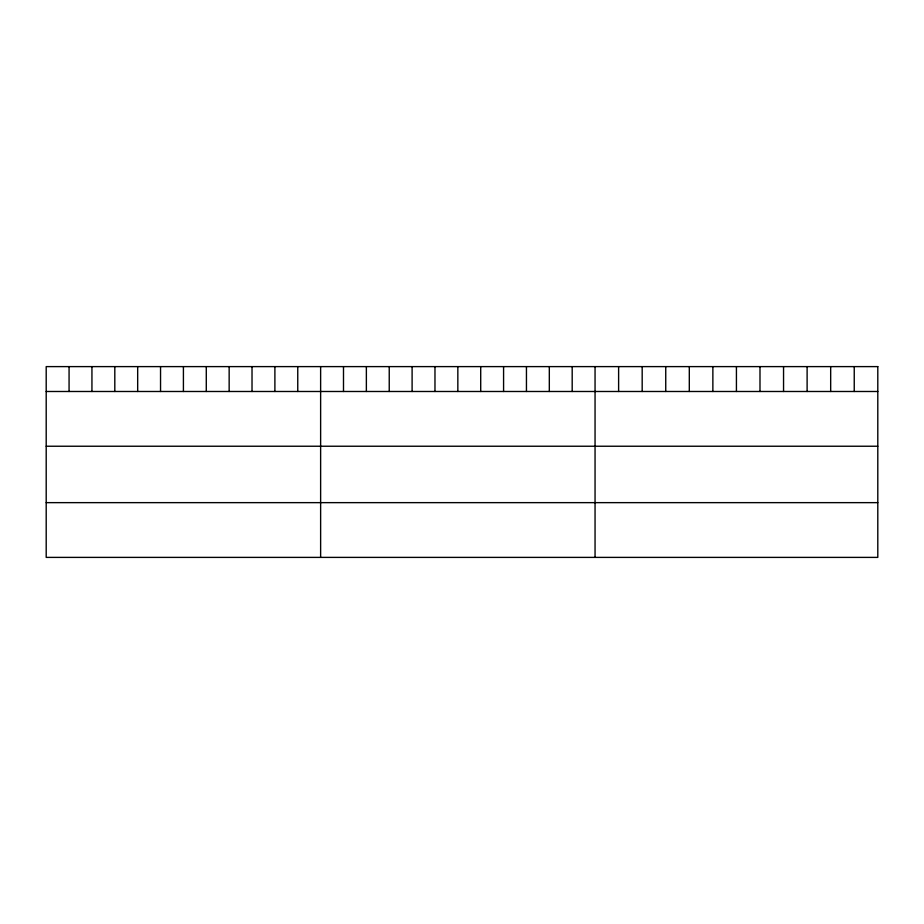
<?xml version="1.0" encoding="UTF-8"?>
<svg xmlns="http://www.w3.org/2000/svg" width="924" height="924" viewBox="0 0 924 924"><rect width="100%" height="100%" fill="white"/><g stroke="black" fill="none" stroke-linecap="round" stroke-linejoin="round"><path stroke-width="1.39" d="M46.2 391.487L877.8 391.487M46.2 446.234L877.8 446.234M46.2 502.644L877.8 502.644M854.238 366.609L854.238 391.487M830.676 366.609L830.676 391.487M807.114 366.609L807.114 391.487M783.552 366.609L783.552 391.487M759.99 366.609L759.99 391.487M736.428 366.609L736.428 391.487M712.866 366.609L712.866 391.487M689.304 366.609L689.304 391.487M665.742 366.609L665.742 391.487M642.18 366.609L642.18 391.487M618.618 366.609L618.618 391.487M595.056 366.609L595.056 557.391M572.187 366.609L572.187 391.487M549.318 366.609L549.318 391.487M526.449 366.609L526.449 391.487M503.58 366.609L503.58 391.487M480.711 366.609L480.711 391.487M457.842 366.609L457.842 391.487M434.973 366.609L434.973 391.487M412.104 366.609L412.104 391.487M389.235 366.609L389.235 391.487M366.366 366.609L366.366 391.487M343.497 366.609L343.497 391.487M320.628 366.609L320.628 557.391M297.759 366.609L297.759 391.487M274.89 366.609L274.89 391.487M252.021 366.609L252.021 391.487M229.152 366.609L229.152 391.487M206.283 366.609L206.283 391.487M183.414 366.609L183.414 391.487M160.545 366.609L160.545 391.487M137.676 366.609L137.676 391.487M114.807 366.609L114.807 391.487M91.938 366.609L91.938 391.487M69.069 366.609L69.069 391.487M877.8 366.609L46.2 366.609L46.2 557.391L877.8 557.391L877.8 366.609"/></g></svg>
